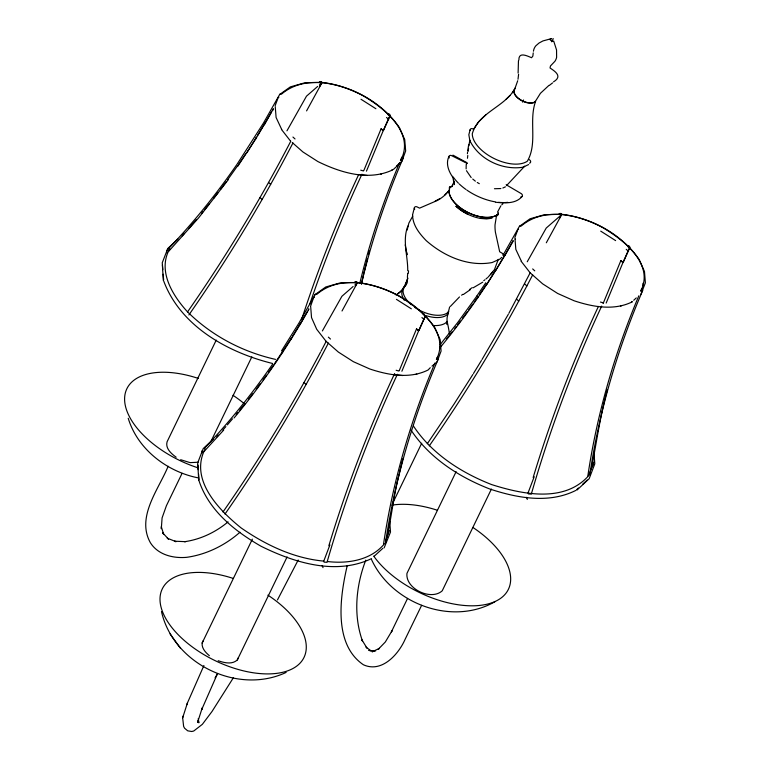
<?xml version="1.0" encoding="UTF-8"?>
<svg xmlns="http://www.w3.org/2000/svg" width="770" height="770" viewBox="0 0 770 770"><rect width="100%" height="100%" fill="white"/><g stroke="black" fill="none" stroke-linecap="round" stroke-linejoin="round"><path stroke-width="1.16" d="M498.488 213.396L496.929 215.86L498.267 214.387A1.694 1.425 42.2 0 1 497.025 214.917M449.728 187.861L449.834 187.11M310.57 306.316L313.631 297.605M391.94 169.795L392.69 169.881C368.532 181.383 340.571 172.653 317.923 161.584L302.928 151.969L292.215 142.527M430.276 367.694L428.12 369.975C409.804 379.148 388.427 375.154 369.831 368.994L353.353 361.669L338.357 352.063L325.999 341.226L316.711 329.281L311.532 317.596L310.685 306.778M631.669 301.676L632.42 301.763C614.104 310.936 592.727 306.941 574.131 300.781L557.653 293.457L542.657 283.851L530.164 272.83L508.874 313.303M203.906 665.54L187.418 702.991L182.663 717.794L183.626 726.399L184.579 728.218L187.707 730.826L191.711 731.5L193.713 731.028L202.346 724.339L211.991 711.528L233.387 677.735M407.705 273.36L407.378 277.441M161.411 527.113L161.315 528.721L162.085 517.912L166.416 505.707L182.066 473.348M363.478 170.95L360.716 170.18M398.908 371.044L396.146 370.274M603.208 302.831L600.446 302.061M533.225 52.918L532.859 56.114L531.55 57.712C527.065 55.892 518.566 51.484 518.874 60.108M518.595 74.315L518.008 79.233M467.409 153.702L467.554 152.354M468.247 151.218L468.555 148.398M467.785 155.463L467.457 158.274M591.225 469.565C596.538 443 600.1 415.79 607.405 389.524M466.216 164.453L466.129 168.89M383.556 544.053C392.767 481.799 410.458 420.901 434.963 362.978M467.708 151.016L468.728 144.375M587.856 475.841C597.01 413.962 614.537 353.401 638.84 295.786M589.791 474.888C599.185 411.353 617.463 349.243 642.796 290.261L641.612 289.039L640.688 291.243M407.147 230.066L408.87 223.079L412.807 215.995M468.911 145.838L469.816 140.073M466.63 163.808L466.861 162.441M469.835 142.238L470.075 140.862M518.46 60.83L518.114 73.092M361.467 284.159L363.642 274.236M399.081 474.32C393.672 495.197 391.564 516.872 386.925 537.778M533.418 51.195L533.783 49.627A14.957 12.705 28.3 0 1 535.853 45.786L539.048 43.014L542.946 40.926L551.744 38.558L550.069 39.251A2.098 1.107 25.8 0 0 551.493 40.887A2.098 1.107 25.8 0 0 553.697 41.06L556.546 49.944L556.614 57.317A15.082 12.657 42.2 0 1 554.881 61.331L550.483 65.941L550.021 67.991C555.747 71.725 562.504 76.49 553.524 81.861M275.15 105.702L278.201 97.52M514.88 237.584L517.931 229.402M419.044 330.34L425.637 315.517A25.997 13.735 25.8 0 0 446.696 315.094L447.938 313.727L449.632 306.961M517.71 80.734L513.898 91.495A12.224 6.458 25.8 0 0 522.185 100.976A12.224 6.458 25.8 0 0 535.015 102.025L535.602 101.38C528.528 120.688 537.864 142.941 527.373 161.161A31.868 16.834 25.8 0 1 493.907 158.428A31.868 16.834 25.8 0 1 472.289 133.701C478.497 112.67 503.513 107.405 514.37 89.628M363.892 273.129L367.406 258.749M399.322 473.223L402.845 458.843M347.203 565.729C340.109 596.288 332.977 644.067 363.392 664.76C381.689 673.192 398.417 654.481 405.078 639.389L421.642 605.307M359.811 283.379C369.658 242.194 383.017 201.865 399.534 162.884L400.361 162.894M361.428 283.764C371.631 240.866 385.645 198.891 403.066 158.379L401.882 157.157L400.496 160.458M498.296 259.355L494.436 269.644L488.122 277.142M407.6 277.855L406.906 283.668M407.908 226.024C402.094 240.577 407.936 255.707 407.725 270.655M412.556 214.917L414.337 207.881M411.353 304.737A25.641 13.552 25.8 0 1 403.057 290.791L403.971 287.21L402.681 289.058L401.767 292.687A25.997 13.735 25.8 0 0 404.269 300.242M448.872 156.628C445.628 163.423 448.535 171.036 452.481 176.802M500.856 205.831L497.545 212.087A1.694 1.425 42.2 0 1 498.459 213.357L497.16 214.869A27.884 14.736 25.8 0 1 467.881 212.472A27.884 14.736 25.8 0 1 448.968 190.835L450.026 186.898A1.713 1.453 28.3 0 1 451.547 186.956L454.031 181.807M470.085 129.87L468.843 134.74L469.844 140.564M414.732 307.326A25.641 13.552 25.8 0 0 447.389 312.899L448.612 311.552L447.206 317.057A25.275 21.204 42.2 0 0 447.091 321.408L447.197 324.449M553.274 38.654L551.753 41.801M368.57 254.321L369.465 251.001M405.896 285.044L403.692 287.864L407.734 278.73M447.938 313.727L448.612 311.552M328.857 545.728C346.673 486.871 368.532 429.217 394.635 373.527M533.158 477.516C550.858 419.044 572.534 361.746 598.425 306.402M301.667 319.415C317.712 270.02 336.692 221.567 358.695 174.52M182.663 717.794L183.289 715.879M198.179 720.547L197.563 722.462L202.221 707.928L201.663 709.661L217.564 673.49M186.85 704.723L187.418 702.991M592.428 466.418L593.795 462.192L588.607 475.744C564.294 503.137 522.291 494.311 491.645 484.59C461.038 472.607 432.018 453.973 413.557 426.214M309.656 304.525C324.671 260.164 342.092 216.611 361.967 174.203M490.471 274.669L492.79 272.099M323.737 561.186L329.906 544.919M528.028 492.983L534.207 476.707M169.756 248.729C157.282 270.607 172.403 295.247 187.283 311.609C211.375 335.605 242.415 351.938 275.516 359.388M205.186 448.823C189.131 479.556 218.853 510.01 241.087 527.902C265.631 544.958 293.793 558.356 323.852 561.118M308.241 310.387L308.847 308.818L308.221 310.435C286.681 348.358 261.954 384.48 234.032 417.994M401.844 161.363L405.655 150.959L404.741 139.62L399.418 127.608C381.795 102.189 352.063 85.971 321.61 82.361M436.754 358.772C449.901 331.504 418.659 307.721 398.157 295.632C373.893 282.773 339.878 274.717 316.884 294.265L315.257 294.284L298.933 323.092L281.493 350.956M385.51 540.829L389.495 530.405M512.541 242.175L513.147 240.606L512.512 242.223C491.347 279.471 467.14 315.026 439.776 348.011M641.044 290.56C654.192 263.302 622.959 239.508 602.458 227.419C578.193 214.56 544.178 206.514 521.184 226.053L519.558 226.072L503.234 254.88M272.782 110.351L273.408 108.724L255.813 138.821L237.747 166.32M264.447 124.702L271.627 111.804M299.877 324.796L307.057 311.889M504.177 256.583L511.954 242.656M255.813 138.821L256.468 137.175L246.92 152.701M291.253 338.916L291.897 337.27L273.851 364.73M365.798 560.098C355.933 585.652 353.132 615.201 362.574 641.294L361.958 639.937L367.126 648.35M495.553 270.703L504.812 254.947M282.349 352.795L283.004 351.13M486.65 284.582L496.198 269.057M363.835 170.497L381.102 128.773L383.229 130.65L366.443 171.152M399.274 370.591L416.541 328.867L418.668 330.744L401.882 371.246M477.477 298.202L478.151 296.517L474.108 302.225M603.131 303.495L620.841 260.655L622.959 262.531L606.183 303.034M436.388 359.455L437.312 357.251L438.505 358.474C413.163 417.446 394.885 479.566 385.491 543.1L385.135 543.466M400.419 160.786C415.839 133.027 383.989 107.839 362.718 95.538C338.463 82.679 304.448 74.632 281.445 94.171L279.828 94.19L263.504 123.007L237.064 164.231C215.889 194.858 192.404 223.897 166.57 250.712L166.724 252.791M383.604 130.245L390.207 115.423C390.236 113.026 384.808 113.382 389.832 115.808L383.229 130.65L381.083 128.831M623.344 262.127L629.937 247.305C629.966 244.908 624.547 245.264 629.562 247.69L622.959 262.531L620.841 260.655M397.407 374.297C368.974 434.963 345.557 497.959 327.009 562.331L324.035 562.129M601.697 306.085C573.265 366.751 549.847 429.747 531.31 494.119L528.336 493.916M209.363 655.684C205.638 652.537 201.586 648.321 202.135 643.046L203.309 640.592M218.16 660.708C224.137 662.816 232.068 664.789 237.285 659.986L238.459 657.541M216.245 340.09L167.071 441.807C165.203 448.409 171.363 453.78 176.186 457.216M168.149 466.254C158.745 489.287 135.915 517.084 150.458 542.85C158.158 554.929 173.337 558.558 186.773 557.316C206.504 554.535 225.061 545.343 239.98 532.234M210.499 442.365L251.828 356.885M202.135 643.046L252.358 539.164M237.285 659.986L287.104 556.912M522.541 102.121L523.571 99.984M392.402 503.859L421.71 443.241M456.119 471.664L406.955 573.371C405.241 588.713 430.988 601.12 442.24 590.792L491.404 489.075M407.58 598.386L391.381 631.891L391.969 630.861L385.347 641.959L378.137 649.428L379.427 648.34L372.141 651.815L373.835 651.131M298.202 560.011L277.469 599.936M306.575 110.899L321.995 82.669L320.493 81.553L319.483 82.736L319.348 82.159A1.636 1.02 33.7 0 1 319.839 81.572L320.493 81.553A1.502 0.934 33.7 0 1 321.802 82.361L319.848 86.259M342.015 310.993L357.424 282.754L355.923 281.647L354.912 282.831L354.778 282.253A1.636 1.02 33.7 0 1 355.268 281.666L355.923 281.647A1.502 0.934 33.7 0 1 357.232 282.455L355.278 286.344M561.532 214.243L559.578 218.131M292.937 142.999C262.089 202.529 227.198 259.952 188.881 314.959M328.367 343.093C297.701 402.267 263.042 459.372 224.975 514.091M429.275 445.878C467.342 391.17 502.001 334.065 532.667 274.88M290.8 141.18C260.144 200.248 225.572 257.276 187.553 311.898M321.003 351.264L326.23 341.274M437.004 361.977L441.085 351.053L440.18 339.714L434.848 327.702C417.225 302.283 387.503 286.065 357.039 282.446M320.484 352.265C291.253 407.407 258.653 460.768 222.982 511.983M560.223 213.434L559.212 214.618L559.078 214.041A1.636 1.02 33.7 0 1 559.569 213.454L561.725 214.551L546.315 242.781M473.993 128.571L478.622 121.824L485.735 114.932M508.316 314.314L482.03 359.503M452.009 186.446L452.731 185.204M286.95 130.842L306.489 96.173L317.683 86.423M322.38 330.936L341.918 296.267L353.122 286.507M527.248 261.762L546.219 228.055L561.725 214.551M215.071 677.802L217.496 673.788M257.7 135.154L265.082 123.065M292.513 336.259L300.512 323.159M473.492 373.45L481.423 360.495M512.397 92.65L515.38 87.79M472.886 374.441L454.05 404.067L427.283 443.77M314.526 295.353L314.853 294.872M238.411 164.636L245.611 153.952M476.668 296.296L485.793 282.744M479.46 294.573L486.65 283.889M202 450.797L202.154 452.885M237.747 165.588L227.622 179.824M272.493 364.325C251.992 393.942 229.383 422.133 204.474 448.169M266.449 375.202L263.051 379.918M268.47 372.343L273.177 365.683M476.794 296.113L457.794 322.38L439.997 344.796M468.728 309.848L472.77 304.131M524.697 166.176L506.516 185.637M220.72 189.141L226.236 181.691M228.324 179.66L198.602 217.9L168.466 251.559M256.15 389.235L260.289 383.643M449.112 190.479L444.252 195.657A46.017 39.078 28.3 0 1 437.187 200.537L419.573 208.141L416.965 206.841A1.973 1.675 28.3 0 0 414.712 209.209M460.45 321.023L457.659 324.699M462.52 318.222L467.351 311.706M403.971 287.21L400.544 291.637A25.15 21.358 28.3 0 1 397.253 294.256A125.241 106.347 28.3 0 0 395.857 294.833M213.685 198.285L217.92 192.818M248.412 399.284L252.647 393.826M449.17 335.624L452 331.986M454.829 328.338L456.244 326.519M406.165 284.611L402.681 289.058M401.565 161.892L393.48 169.381M640.938 294.217L645.385 282.84L644.48 271.502L639.148 259.49C621.525 234.07 591.803 217.852 561.34 214.243M201.48 213.502L202.924 211.721M204.377 209.95L209.44 203.742M236.188 414.481L237.641 412.701M239.807 410.044L244.87 403.827M439.766 347.155L441.21 345.383M446.273 339.166L448.448 336.509M447.774 192.115L449.593 189.949M188.968 228.257L196.36 219.614M225.88 426.619L222.896 430.026M227.352 424.896L232.53 418.842M182.182 235.812L184.444 233.291M216.861 436.744L218.372 435.069M223.675 430.103L203.896 451.653M522.06 196.523C515.727 204.089 504.225 203.165 495.466 202.221M501.636 257.392L500.086 258.98L492.146 262.531C468.266 267.026 443.867 256.198 426.176 240.596L426.022 240.433C419.381 233.541 412.874 225.369 412.566 215.34M449.382 333.593A125.269 105.095 42.2 0 0 449.17 332.072L448.929 330.542A125.269 105.095 42.2 0 0 447.091 321.408L445.724 322.909A28.625 15.131 25.8 0 1 432.74 325.479M384.163 547.836L390.506 532.051L389.697 521.155M446.812 193.145L444.781 195.08M506.15 99.195L509.952 95.547M177.889 239.162L167.831 248.441L162.258 262.762L163.307 280.453M396.54 166.05L399.928 162.961M213.319 439.247L203.261 448.535L197.698 462.847L198.737 480.547M431.97 366.145L435.791 362.988M633.72 300.252L636.27 297.932M384.307 543.957C370.659 560.358 347.549 563.948 327.385 561.513M374.182 556.229L382.902 548.269M576.73 489.605L578.472 488.016M582.842 484.041L587.202 480.057M577.009 490.057L589.166 478.728L594.796 463.838L594.084 454.098M459.478 296.95L450.402 306.393M319.415 84.921L321.995 82.669M354.845 285.006L357.424 282.754M501.79 204.81L502.829 203.906M228.064 521.877C215.658 532.214 200.518 539.472 184.453 541.724M485.995 278.942L487.41 277.739M397.801 293.649L401.055 291.079M552.571 82.91L549.665 85.143M549 85.335L540.434 93.305L535.112 101.794A12.204 6.449 25.8 0 1 522.291 100.745A12.204 6.449 25.8 0 1 514.014 91.274M528.634 164.549L523.148 167.138M461.615 295.208L462.712 294.371M449.969 186.898L449.333 187.659A1.704 1.444 28.3 0 0 449.324 188.371M483.762 280.655L484.888 279.808M496.64 214.83L495.023 224.879A46.566 39.068 42.2 0 0 495.023 227.833A45.026 37.778 42.2 0 0 495.428 232.299L499.672 251.761L502.136 253.205A1.964 1.646 42.2 0 1 503.089 255.698M482.742 282.176L473.146 287.816M279.808 94.392L290.338 86.895L304.689 82.833L319.03 82.457M315.238 294.477L325.768 286.979L340.128 282.927L354.46 282.542M519.538 226.274L530.068 218.776L544.428 214.715L558.76 214.33M470.412 289.597L463.405 294.467M435.204 201.076L440.267 198.439M502.849 188.015L505.418 186.85M494.927 601.736C451.884 626.337 391.863 603.661 371.544 559.607M286.142 672.412C237.757 695.214 173.269 663.827 161.498 611.621M371.554 558.606C335.836 575.585 294.419 562.774 260.992 546.219C234.821 531.165 209.084 510.76 199.141 481.154M575.854 490.403C548.769 503.965 517.161 498.046 489.653 488.95C458.862 476.9 429.67 458.15 411.103 430.228M198.169 462.231L190.113 462.635L180.652 459.709M522.791 167.254C502.415 170.43 479.335 159.611 469.979 140.92M500.875 188.544L494.436 188.737M489.258 218.334L481.106 218.334M491.953 218.228L486.601 218.93L480.403 218.42M381.391 174.174L380.775 174.039M621.13 306.056L620.505 305.921M416.83 374.268L416.204 374.133M358.964 174.569L367.252 175.464M394.394 374.653L402.681 375.548M185.772 541.676L174.569 541.204L176.041 541.695L167.244 538.163L168.582 539.183L162.682 532.879L163.644 534.274L161.296 526.661M375.654 650.977L368.782 650.4L370.572 650.785M198.554 477.929C167.234 471.914 137.647 449.439 128.215 418.254M480.239 218.382C471.259 216.765 462.135 212 455.898 206.245M424.549 314.073L423.125 314.064L425.261 315.902L418.668 330.744L416.512 328.915M272.542 363.469C227.776 352.448 180.661 326.307 163.712 281.06M275.246 106.684L276.103 117.512L281.743 129.553M515.515 239.172L514.976 238.565L515.833 249.384L521.482 261.434M473.435 129.187L472.713 128.831A1.973 1.675 28.3 0 0 470.075 130.323M467.236 163.461L451.499 155.588A1.973 1.675 28.3 0 0 449.247 157.956M452.953 155.145L466.562 162.48M528.884 159.486L529.577 159.891A1.964 1.646 42.2 0 1 529.519 163.153M506.159 184.752L521.348 193.684A1.964 1.646 42.2 0 1 520.838 196.976M477.256 182.471L479.306 183.674M467.197 213.945L461.211 210.422L456.1 206.283M600.716 231.135L615.634 240.615M360.986 99.253L375.904 108.734M396.425 299.347L411.344 308.828M365.942 647.098L371.284 651.025M472.732 179.044L475.36 181.162M626.231 249.336L628.445 251.29M386.502 117.454L388.715 119.408M421.931 317.548L424.145 319.492M532.667 268.932L534.765 270.847M292.937 137.05L295.035 138.966M328.367 337.135L330.474 339.05M524.784 284.053L526.882 285.978M516.66 299.183L518.749 301.128M268.586 182.432L270.665 184.386M304.025 382.526L306.104 384.48M260.029 197.534L262.098 199.517M471.192 177.572L466.456 170.69M521.194 261.319L530.299 273.013M281.464 129.437L290.425 140.948M170.045 633.883L180.44 648.196M526.382 497.314L527.325 499.432M322.091 565.526L323.025 567.644M454.117 183.385L454.416 184.617L453.597 180.161M198.391 720.826L198.833 722.847L198.275 718.535M452.664 176.34L453.944 182.913M405.213 244.87L407.022 254.755L406.493 251.809M518.431 228.815L518.518 229.325M278.692 96.933L278.788 97.444M314.131 297.028L314.218 297.528M642.988 283.273L643.171 285.67M387.859 531.204L388.042 533.485M197.88 465.147L198.246 469.719M198.602 474.291L199.055 480.008M162.451 265.053L162.807 269.625M163.173 274.197L163.625 279.914M447.091 321.408L447.216 324.545M408.543 270.925A163.567 138.398 34.6 0 1 408.302 273.244M407.686 277.845A163.567 138.398 34.6 0 1 407.32 280.126M560.252 213.434A1.636 1.02 33.7 0 1 561.676 214.31M497.131 214.811A27.836 14.707 25.8 0 1 467.91 212.424A27.836 14.707 25.8 0 1 449.025 190.825M469.411 289.607A163.702 137.329 42.2 0 1 472.164 287.662M507.68 202.346A40.127 21.204 25.8 0 1 505.361 202.539M504.157 202.577A40.127 21.204 25.8 0 1 498.613 202.317M495.129 201.836A40.127 21.204 25.8 0 1 466.87 190.113M465.956 189.468A40.127 21.204 25.8 0 1 459.218 183.934M458.391 183.125A40.127 21.204 25.8 0 1 453.386 177.254M267.902 595.152A78.713 41.59 25.8 0 1 281.156 672.634A78.713 41.59 25.8 0 1 164.607 616.375A78.713 41.59 25.8 0 1 233.339 578.462M472.924 527.469A78.713 41.59 25.8 0 1 489.383 603.584A78.713 41.59 25.8 0 1 373.719 556.094M391.949 505.139A78.713 41.59 25.8 0 1 437.302 510.221M198.15 467.881A78.713 41.59 25.8 0 1 124.596 398.976A78.713 41.59 25.8 0 1 198.448 378.465M232.983 395.299A78.713 41.59 25.8 0 1 244.177 403.596M406.858 281.502L405.771 284.168L406.858 281.502"/></g></svg>
